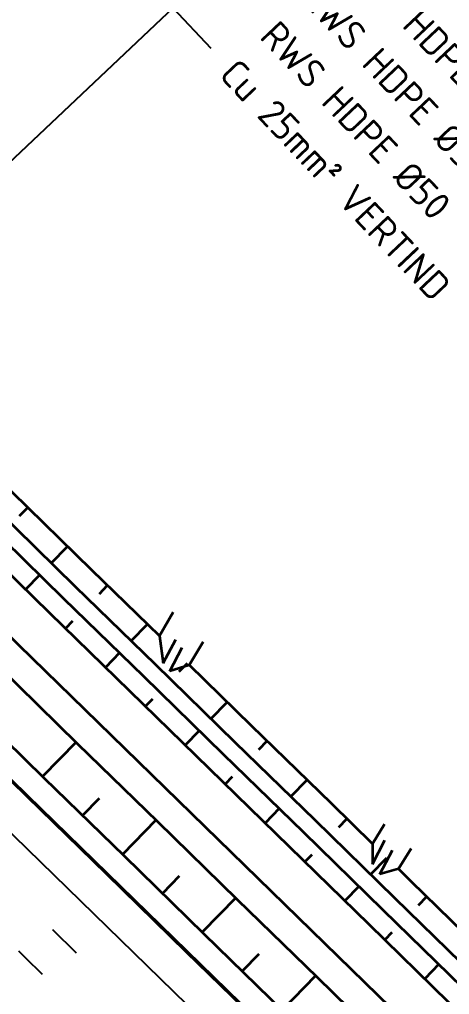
# Model space of a CAD drawing. Header units: metres. Extents: x 134219 to 139178, y 438661 to 444352.
# Drawn here: x 137239.4 to 137278, y 440514 to 440601.5 of the extents above; entities that cross this region are included whole.
import ezdxf
from ezdxf.enums import TextEntityAlignment as Align

# ---------------------------------------------------------------- set-up
doc = ezdxf.new("R2010")
doc.units = ezdxf.units.M
doc.linetypes.add('13strp', pattern=[4, 1, -3])
doc.linetypes.add('39strp', pattern=[12, 3, -9])
for name, color, linetype, lineweight in [('N-WE-KL-ET_LS_OV_KABEL-T25', 7, 'Continuous', 25), ('Utd-ondergr-nw', 8, '13strp', 35), ('X-XX-AL-AANPIJLING-S', 7, 'Continuous', 25)]:
    doc.layers.add(name, color=color, linetype=linetype, lineweight=lineweight)
doc.layers.add('Utd-weg-nw', color=8, linetype='Continuous')
doc.styles.add('NLCS-ISO', font='NLCS-ISO.ttf')

msp = doc.modelspace()

# ---------------------------------------------------------------- linework, layer by layer
at = {"layer": 'Utd-ondergr-nw', "linetype": 'Continuous'}
for p, q in [((137253.173, 440548.311), (137251.942, 440546.191)), ((137251.942, 440546.191), (137252.283, 440543.736)), ((137254.621, 440543.579), (137255.869, 440545.655)), ((137254.621, 440543.579), (137252.863, 440543.018)), ((137272.133, 440529.312), (137271.069, 440527.55)), ((137271.069, 440527.55), (137271.047, 440525.727)), ((137274.526, 440527.135), (137273.385, 440525.292)), ((137273.385, 440525.292), (137271.721, 440524.836))]:
    msp.add_line(p, q, dxfattribs=at)
at = {"layer": 'Utd-ondergr-nw', "linetype": 'Continuous', "flags": 128}
for points in [[(137134.816, 440657.407), (137136.965, 440655.313), (137144.126, 440648.334), (137151.288, 440641.354), (137158.449, 440634.375), (137165.611, 440627.395), (137172.772, 440620.416), (137179.934, 440613.436), (137187.095, 440606.457), (137194.257, 440599.477), (137201.418, 440592.498), (137208.58, 440585.518), (137215.741, 440578.539), (137222.903, 440571.56), (137230.064, 440564.58), (137237.226, 440557.601), (137244.387, 440550.621), (137251.548, 440543.642), (137258.71, 440536.662), (137265.871, 440529.683), (137273.033, 440522.703), (137280.194, 440515.724)], [(137133.769, 440656.333), (137135.918, 440654.239), (137143.079, 440647.26), (137150.241, 440640.28), (137157.402, 440633.301), (137164.564, 440626.321), (137171.725, 440619.342), (137178.887, 440612.362), (137186.048, 440605.383), (137193.21, 440598.403), (137200.371, 440591.424), (137207.533, 440584.444), (137214.694, 440577.465), (137221.856, 440570.485), (137229.017, 440563.506), (137236.179, 440556.526), (137243.34, 440549.547), (137250.502, 440542.567), (137257.663, 440535.588), (137264.825, 440528.608), (137271.986, 440521.629), (137279.147, 440514.649)], [(137132.513, 440655.044), (137134.662, 440652.95), (137141.823, 440645.971), (137148.985, 440638.991), (137156.146, 440632.012), (137163.308, 440625.032), (137170.469, 440618.053), (137177.631, 440611.073), (137184.792, 440604.094), (137191.953, 440597.114), (137199.115, 440590.135), (137206.276, 440583.155), (137213.438, 440576.176), (137220.599, 440569.196), (137227.761, 440562.217), (137234.922, 440555.237), (137242.084, 440548.258), (137249.245, 440541.278), (137256.407, 440534.299), (137263.568, 440527.319), (137270.73, 440520.34), (137277.891, 440513.36), (137285.053, 440506.381)], [(137174.839, 440608.209), (137182, 440601.229), (137189.162, 440594.25), (137196.323, 440587.27), (137203.485, 440580.291), (137210.646, 440573.311), (137217.808, 440566.332), (137224.969, 440559.352), (137232.131, 440552.373), (137239.292, 440545.393), (137246.454, 440538.414), (137253.615, 440531.434), (137260.776, 440524.455), (137267.938, 440517.475), (137275.099, 440510.496), (137282.261, 440503.516)], [(137172.989, 440606.311), (137180.15, 440599.331), (137187.312, 440592.352), (137194.473, 440585.372), (137201.635, 440578.393), (137208.796, 440571.413), (137215.958, 440564.434), (137223.119, 440557.454), (137230.281, 440550.475), (137237.442, 440543.495), (137244.604, 440536.516), (137251.765, 440529.536), (137258.927, 440522.557), (137266.088, 440515.577), (137273.25, 440508.598), (137280.411, 440501.618)], [(137169.988, 440603.231), (137177.149, 440596.252), (137184.311, 440589.272), (137191.472, 440582.293), (137198.634, 440575.313), (137205.795, 440568.334), (137212.957, 440561.354), (137220.118, 440554.375), (137227.28, 440547.395), (137234.441, 440540.416), (137241.603, 440533.436), (137248.764, 440526.457), (137255.926, 440519.477), (137263.087, 440512.498), (137270.249, 440505.518), (137277.41, 440498.539), (137284.572, 440491.559)], [(137168.417, 440601.62), (137175.579, 440594.64), (137182.74, 440587.661), (137189.902, 440580.681), (137197.063, 440573.702), (137204.225, 440566.722), (137211.386, 440559.743), (137218.548, 440552.764), (137225.709, 440545.784), (137232.871, 440538.805), (137240.032, 440531.825), (137247.194, 440524.846), (137254.355, 440517.866), (137261.517, 440510.887), (137268.678, 440503.907), (137275.84, 440496.928), (137283.001, 440489.948)], [(137168.466, 440601.67), (137175.628, 440594.691), (137182.789, 440587.711), (137189.951, 440580.732), (137197.112, 440573.752), (137204.274, 440566.773), (137211.435, 440559.793), (137218.597, 440552.814), (137225.758, 440545.834), (137232.92, 440538.855), (137240.081, 440531.875), (137247.243, 440524.896), (137254.404, 440517.916), (137261.566, 440510.937), (137268.727, 440503.957), (137275.889, 440496.978), (137283.05, 440489.998)], [(137236.439, 440561.299), (137238.691, 440559.104), (137245.853, 440552.125), (137251.942, 440546.191)], [(137239.391, 440556.957), (137240.123, 440557.708)], [(137242.239, 440552.715), (137243.704, 440554.219)], [(137241.192, 440551.641), (137239.935, 440550.352)], [(137246.552, 440549.977), (137247.285, 440550.729)], [(137244.144, 440547.506), (137243.516, 440546.862)], [(137249.4, 440545.735), (137250.866, 440547.239)], [(137248.353, 440544.661), (137247.097, 440543.372)], [(137253.714, 440542.998), (137254.446, 440543.75)], [(137254.617, 440543.584), (137260.176, 440538.166), (137267.337, 440531.186), (137271.069, 440527.55)], [(137251.306, 440540.527), (137250.678, 440539.882)], [(137256.562, 440538.756), (137258.027, 440540.26)], [(137255.515, 440537.682), (137254.258, 440536.393)], [(137244.465, 440536.651), (137241.464, 440533.572)], [(137260.875, 440536.018), (137261.608, 440536.77)], [(137258.467, 440533.547), (137257.839, 440532.903)], [(137263.723, 440531.776), (137265.189, 440533.28)], [(137246.545, 440531.622), (137245.044, 440530.082)], [(137262.676, 440530.702), (137261.42, 440529.413)], [(137251.626, 440529.672), (137248.625, 440526.592)], [(137268.037, 440529.039), (137268.769, 440529.791)], [(137265.629, 440526.568), (137265.001, 440525.923)], [(137270.884, 440524.797), (137272.35, 440526.301)], [(137253.706, 440524.642), (137252.206, 440523.103)], [(137273.385, 440525.292), (137274.499, 440524.207), (137281.66, 440517.227), (137288.821, 440510.248), (137295.913, 440503.197), (137303.005, 440496.146), (137310.097, 440489.095), (137317.188, 440482.044), (137319.781, 440479.466)], [(137269.838, 440523.723), (137268.581, 440522.434)], [(137258.788, 440522.692), (137255.787, 440519.613)], [(137275.198, 440522.059), (137275.931, 440522.811)], [(137272.79, 440519.589), (137272.162, 440518.944)], [(137260.868, 440517.663), (137259.367, 440516.123)], [(137276.999, 440516.743), (137275.743, 440515.454)], [(137265.949, 440515.713), (137262.948, 440512.633)]]:
    msp.add_lwpolyline(points, dxfattribs=at)
at = {"layer": 'Utd-ondergr-nw', "linetype": 'Continuous'}
for points in [[(137252.283, 440543.736), (137253.416, 440545.883)], [(137252.863, 440543.018), (137253.995, 440545.165)], [(137271.047, 440525.727), (137272.18, 440527.874)], [(137271.721, 440524.836), (137272.853, 440526.983)]]:
    msp.add_lwpolyline(points, dxfattribs=at)
at = {"layer": 'Utd-weg-nw', "linetype": '39strp', "flags": 128}
for points in [[(136432.6, 441598.448), (136437.875, 441589.952), (136443.15, 441581.457), (136448.425, 441572.961), (136453.7, 441564.465), (136458.975, 441555.97), (136464.25, 441547.474), (136469.524, 441538.979), (136474.799, 441530.483), (136480.074, 441521.988), (136485.349, 441513.492), (136490.624, 441504.996), (136495.899, 441496.501), (136501.174, 441488.005), (136506.449, 441479.51), (136511.724, 441471.014), (136516.999, 441462.518), (136522.274, 441454.023), (136527.549, 441445.527), (136532.824, 441437.032), (136538.099, 441428.536), (136543.374, 441420.04), (136548.649, 441411.545), (136553.923, 441403.049), (136559.198, 441394.554), (136564.473, 441386.058), (136569.748, 441377.562), (136575.023, 441369.067), (136580.298, 441360.571), (136585.573, 441352.076), (136590.848, 441343.58), (136596.123, 441335.085), (136601.398, 441326.589), (136606.673, 441318.093), (136611.948, 441309.598), (136617.223, 441301.102), (136622.498, 441292.607), (136627.773, 441284.111), (136633.047, 441275.615), (136638.322, 441267.12), (136643.597, 441258.624), (136648.872, 441250.129), (136654.147, 441241.633), (136659.422, 441233.137), (136664.697, 441224.642), (136669.972, 441216.146), (136675.247, 441207.651), (136680.522, 441199.155), (136685.797, 441190.659), (136691.072, 441182.164), (136696.347, 441173.668), (136701.622, 441165.173), (136706.897, 441156.677), (136712.172, 441148.182), (136717.446, 441139.686), (136722.721, 441131.19), (136727.996, 441122.695), (136733.271, 441114.199), (136738.546, 441105.704), (136743.821, 441097.208), (136748.271, 441090.042), (136749.096, 441088.712), (136754.37, 441080.221), (136759.644, 441071.738), (136764.921, 441063.265), (136770.206, 441054.804), (136775.502, 441046.357), (136780.811, 441037.927), (136786.138, 441029.515), (136791.485, 441021.125), (136796.856, 441012.757), (136802.255, 441004.415), (136807.683, 440996.1), (136813.145, 440987.815), (136818.643, 440979.562), (136824.181, 440971.344), (136829.762, 440963.163), (136835.388, 440955.021), (136838.277, 440950.883), (136841.064, 440946.92), (136846.793, 440938.858), (136852.575, 440930.834), (136858.411, 440922.849), (136864.3, 440914.903), (136870.242, 440906.996), (136876.236, 440899.13), (136882.283, 440891.303), (136888.382, 440883.517), (136894.532, 440875.772), (136900.734, 440868.068), (136906.988, 440860.405), (136913.292, 440852.784), (136919.647, 440845.206), (136926.052, 440837.67), (136932.507, 440830.177), (136939.012, 440822.727), (136945.567, 440815.32), (136952.171, 440807.958), (136958.824, 440800.64), (136960.405, 440798.915), (136965.526, 440793.364), (136972.28, 440786.127), (136979.08, 440778.925), (136985.925, 440771.757), (136992.812, 440764.619), (136999.737, 440757.509), (137006.698, 440750.425), (137013.691, 440743.364), (137020.714, 440736.323), (137027.764, 440729.3), (137034.838, 440722.291), (137041.933, 440715.295), (137049.047, 440708.308), (137056.176, 440701.327), (137063.318, 440694.35), (137070.47, 440687.374), (137076.936, 440681.072), (137077.629, 440680.396), (137084.79, 440673.417), (137091.952, 440666.438), (137099.113, 440659.458), (137106.275, 440652.479), (137113.436, 440645.499), (137118.449, 440640.613), (137120.598, 440638.52), (137127.759, 440631.54), (137134.921, 440624.561), (137142.082, 440617.581), (137149.244, 440610.602), (137156.405, 440603.622), (137163.567, 440596.643), (137170.728, 440589.663), (137177.89, 440582.684), (137185.051, 440575.704), (137192.213, 440568.725), (137199.374, 440561.745), (137206.536, 440554.766), (137213.697, 440547.786), (137220.859, 440540.807), (137228.02, 440533.827), (137235.182, 440526.848), (137242.343, 440519.868), (137249.504, 440512.889), (137256.666, 440505.909), (137263.827, 440498.93), (137270.989, 440491.95), (137278.15, 440484.971), (137285.312, 440477.991), (137292.473, 440471.012), (137299.635, 440464.032), (137306.796, 440457.053), (137313.958, 440450.074), (137321.119, 440443.094), (137328.281, 440436.115), (137335.442, 440429.135), (137342.604, 440422.156), (137349.765, 440415.176), (137356.927, 440408.197), (137358.552, 440406.612)], [(136429.626, 441596.602), (136434.901, 441588.106), (136440.176, 441579.61), (136445.451, 441571.115), (136450.726, 441562.619), (136456.001, 441554.124), (136461.276, 441545.628), (136466.551, 441537.132), (136471.826, 441528.637), (136477.101, 441520.141), (136482.376, 441511.646), (136487.651, 441503.15), (136492.926, 441494.655), (136498.201, 441486.159), (136503.476, 441477.663), (136508.751, 441469.168), (136514.025, 441460.672), (136519.3, 441452.177), (136524.575, 441443.681), (136529.85, 441435.185), (136535.125, 441426.69), (136540.4, 441418.194), (136545.675, 441409.699), (136550.95, 441401.203), (136556.225, 441392.707), (136561.5, 441384.212), (136566.775, 441375.716), (136572.05, 441367.221), (136577.325, 441358.725), (136582.6, 441350.229), (136587.875, 441341.734), (136593.149, 441333.238), (136598.424, 441324.743), (136603.699, 441316.247), (136608.974, 441307.752), (136614.249, 441299.256), (136619.524, 441290.76), (136624.799, 441282.265), (136630.074, 441273.769), (136635.349, 441265.274), (136640.624, 441256.778), (136645.899, 441248.282), (136651.174, 441239.787), (136656.449, 441231.291), (136661.724, 441222.796), (136666.999, 441214.3), (136672.274, 441205.804), (136677.548, 441197.309), (136682.823, 441188.813), (136688.098, 441180.318), (136693.373, 441171.822), (136698.648, 441163.326), (136703.923, 441154.831), (136709.198, 441146.335), (136714.473, 441137.84), (136719.748, 441129.344), (136725.023, 441120.849), (136730.298, 441112.353), (136735.573, 441103.857), (136740.848, 441095.362), (136745.297, 441088.196), (136746.123, 441086.866), (136751.397, 441078.374), (136756.672, 441069.889), (136761.952, 441061.412), (136767.239, 441052.947), (136772.538, 441044.495), (136777.852, 441036.058), (136783.184, 441027.639), (136788.537, 441019.239), (136793.914, 441010.862), (136799.32, 441002.508), (136804.756, 440994.181), (136810.227, 440985.882), (136815.735, 440977.614), (136821.284, 440969.38), (136826.876, 440961.182), (136832.515, 440953.022), (136835.411, 440948.874), (136838.204, 440944.902), (136843.946, 440936.821), (136849.743, 440928.778), (136855.592, 440920.774), (136861.495, 440912.81), (136867.451, 440904.884), (136873.459, 440896.999), (136879.52, 440889.154), (136885.634, 440881.35), (136891.799, 440873.586), (136898.015, 440865.864), (136904.283, 440858.183), (136910.602, 440850.544), (136916.972, 440842.948), (136923.393, 440835.394), (136929.863, 440827.884), (136936.384, 440820.416), (136942.954, 440812.992), (136949.573, 440805.612), (136956.242, 440798.277), (136957.826, 440796.548), (136962.96, 440790.984), (136969.728, 440783.731), (136976.542, 440776.515), (136983.4, 440769.333), (136990.299, 440762.182), (136997.235, 440755.061), (137004.206, 440747.967), (137011.209, 440740.896), (137018.24, 440733.847), (137025.297, 440726.816), (137032.378, 440719.802), (137039.478, 440712.8), (137046.596, 440705.809), (137053.729, 440698.825), (137060.873, 440691.846), (137068.027, 440684.868), (137074.493, 440678.566), (137075.186, 440677.89), (137082.348, 440670.91), (137089.509, 440663.931), (137096.671, 440656.952), (137103.832, 440649.972), (137110.994, 440642.993), (137116.007, 440638.107), (137118.155, 440636.013), (137125.316, 440629.034), (137132.478, 440622.054), (137139.639, 440615.075), (137146.801, 440608.095), (137153.962, 440601.116), (137161.124, 440594.136), (137168.285, 440587.157), (137175.447, 440580.177), (137182.608, 440573.198), (137189.77, 440566.218), (137196.931, 440559.239), (137204.093, 440552.259), (137211.254, 440545.28), (137218.416, 440538.3), (137225.577, 440531.321), (137232.739, 440524.341), (137239.9, 440517.362), (137247.062, 440510.382), (137254.223, 440503.403), (137261.385, 440496.423), (137268.546, 440489.444), (137275.708, 440482.464), (137282.869, 440475.485), (137290.031, 440468.505), (137297.192, 440461.526), (137304.353, 440454.546), (137311.515, 440447.567), (137318.676, 440440.588), (137325.838, 440433.608), (137332.999, 440426.629), (137340.161, 440419.649), (137347.322, 440412.67), (137354.484, 440405.69), (137356.11, 440404.106)]]:
    msp.add_lwpolyline(points, dxfattribs=at)
at = {"layer": 'Utd-weg-nw', "linetype": 'Continuous', "flags": 128}
msp.add_lwpolyline([(137158.918, 440606.2), (137166.079, 440599.221), (137173.241, 440592.241), (137180.402, 440585.262), (137187.564, 440578.282), (137194.725, 440571.303), (137201.887, 440564.323), (137209.048, 440557.344), (137216.21, 440550.364), (137223.371, 440543.385), (137230.533, 440536.405), (137237.694, 440529.426), (137244.856, 440522.446), (137252.017, 440515.467), (137259.179, 440508.488), (137266.34, 440501.508), (137273.502, 440494.529), (137280.663, 440487.549)], dxfattribs=at)
at = {"layer": 'X-XX-AL-AANPIJLING-S'}
for p, q in [((137267.682, 440616.24), (137192.839, 440545.495)), ((137256.582, 440598.867), (137253.148, 440602.501))]:
    msp.add_line(p, q, dxfattribs=at)

# ---------------------------------------------------------------- texts
at = {"layer": 'N-WE-KL-ET_LS_OV_KABEL-T25', "style": 'NLCS-ISO'}
for s, p in [('RWS VP H-8 VG-YMvKas 4x35mm² (VS)', (137272.635, 440611)), ('RWS HDPE Ø32 (48v GVK)', (137269.001, 440607.565)), ('RWS HDPE Ø50 (96v GVK)', (137265.368, 440604.13)), ('RWS HDPE Ø50', (137261.734, 440600.696)), ('Cu 25mm² VERTIND', (137258.101, 440597.261))]:
    msp.add_text(s, height=2.5, rotation=313.38733, dxfattribs=at).set_placement(p, align=Align.MIDDLE_LEFT)

doc.saveas('drawing.dxf')
